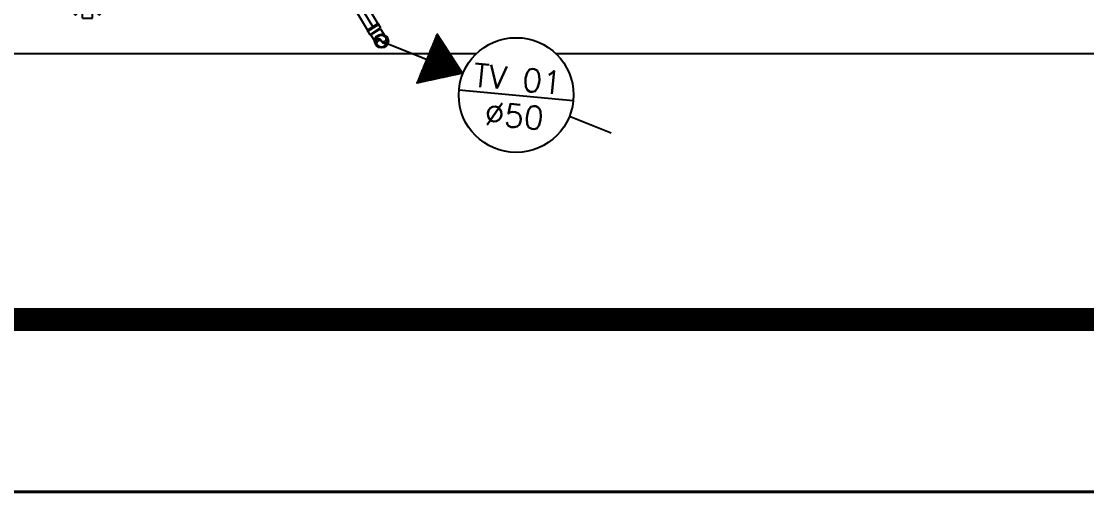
# Model space of a CAD drawing. Header units: millimetres. Extents: x 4595 to 4915, y 2085 to 2243.
# Drawn here: x 4714.082 to 4718.72, y 2168.757 to 2170.807 of the extents above; entities that cross this region are included whole.
import ezdxf
from ezdxf.enums import TextEntityAlignment as Align

# ---------------------------------------------------------------- set-up
doc = ezdxf.new("R2010")
doc.units = ezdxf.units.MM
doc.header["$LTSCALE"] = 0.8
for name, color, linetype in [('02', 2, 'Continuous'), ('DETALHE_CONEXAO_EG', 3, 'Continuous'), ('DIVERSOS', 4, 'Continuous'), ('HATCH', 8, 'Continuous'), ('parede', 2, 'Continuous'), ('TUBULAÇÃO_ESGOTO', 6, 'Continuous'), ('TXT_0', 7, 'Continuous')]:
    doc.layers.add(name, color=color, linetype=linetype)
doc.styles.add('ADITIVOCAD', font='ROMANS.shx')
doc.styles.get("Standard").update_dxf_attribs({"font": 'txt.shx', "height": 0.12})

# ---------------------------------------------------------------- blocks, each defined once
blk = doc.blocks.new('Ads_egD_cxs150x150x50-p')
for p, q in [((-0.022, 0.0947), (-0.022, 0.0706)), ((-0.022, 0.0947), (0.022, 0.0947)), ((0.022, 0.0947), (0.022, 0.0706)), ((-0.0825, 0.0514), (-0.0514, 0.0825)), ((-0.0825, 0.0514), (-0.0655, 0.0343)), ((-0.0514, 0.0825), (-0.0343, 0.0655)), ((0.0514, 0.0825), (0.0343, 0.0655)), ((0.0514, 0.0825), (0.0825, 0.0514)), ((0.0825, 0.0514), (0.0655, 0.0343)), ((-0.0947, 0.022), (-0.0706, 0.022)), ((-0.0947, -0.022), (-0.0947, 0.022)), ((0.1124, 0.0268), (0.069, 0.0268)), ((0.1124, 0.0287), (0.1124, -0.0287)), ((0.1175, 0.0312), (0.1148, 0.0312)), ((0.12, 0.0287), (0.12, -0.0287)), ((0.1269, 0.0268), (0.12, 0.0268)), ((0.1269, 0.0268), (0.1269, -0.0268)), ((-0.0947, -0.022), (-0.0706, -0.022)), ((-0.0825, -0.0514), (-0.0655, -0.0343)), ((0.0825, -0.0514), (0.0655, -0.0343)), ((0.1124, -0.0268), (0.069, -0.0268)), ((0.1175, -0.0312), (0.1148, -0.0312)), ((0.1269, -0.0268), (0.12, -0.0268)), ((-0.0514, -0.0825), (-0.0825, -0.0514)), ((-0.0514, -0.0825), (-0.0343, -0.0655)), ((-0.022, -0.0947), (-0.022, -0.0706)), ((0.022, -0.0947), (0.022, -0.0706)), ((0.0514, -0.0825), (0.0343, -0.0655)), ((0.0825, -0.0514), (0.0514, -0.0825)), ((0.022, -0.0947), (-0.022, -0.0947))]:
    blk.add_line(p, q)
for radius in [0.074, 0.072]:
    blk.add_circle((0, 0), radius)
for centre, start, end in [((0.1148, 0.0287), 90, 180), ((0.1175, 0.0287), 360, 90), ((0.1148, -0.0287), 180, 270), ((0.1175, -0.0287), 270, 0)]:
    blk.add_arc(centre, 0.00245, start, end)
blk = doc.blocks.new('Adh_Afn')
blk.add_line((-0.25, 0), (0.25, 0))
blk.add_circle((0, 0), 0.25)
at = {"flags": 8}
for tag, p in [('$AF', (0, 0.0703)), ('$DIAM', (0, -0.0909))]:
    blk.add_attdef(tag, text='', height=0.1, dxfattribs=at).set_placement(p, align=Align.MIDDLE)

msp = doc.modelspace()

# ---------------------------------------------------------------- hatches: boundary and pattern name
at = {"layer": 'HATCH'}
h = msp.add_hatch(dxfattribs=at)
h.set_pattern_fill('LINE,_O', color=256, scale=0.001, angle=90.4331)
h.set_pattern_definition([(90.43311085, (5719.6938927, 170.728918), (-0.003174909288, -2.4000264e-05), [])])
h.paths.add_polyline_path([(4715.8919, 2170.7506), (4715.8033, 2170.5352), (4716.004, 2170.5786)])

# ---------------------------------------------------------------- linework, layer by layer
at = {"layer": '02', "lineweight": 40}
msp.add_lwpolyline([(4703.7996, 2168.7568), (4764.9996, 2168.7568), (4764.9996, 2213.3068), (4703.7996, 2213.3068)], close=True, dxfattribs=at)
at = {"layer": '02', "lineweight": 40, "const_width": 0.1}
msp.add_lwpolyline([(4704.5496, 2169.5068), (4764.2496, 2169.5068), (4764.2496, 2212.5568), (4704.5496, 2212.5568)], close=True, dxfattribs=at)
at = {"layer": 'DETALHE_CONEXAO_EG'}
for p, q in [((4715.589, 2170.7653), (4715.5868, 2170.764)), ((4715.5868, 2170.764), (4715.5882, 2170.7618)), ((4715.5876, 2170.7674), (4715.6341, 2170.7968)), ((4715.5876, 2170.7674), (4715.589, 2170.7653)), ((4715.5882, 2170.7618), (4715.5903, 2170.7632)), ((4715.589, 2170.7653), (4715.6354, 2170.7947)), ((4715.5903, 2170.7632), (4715.6368, 2170.7926)), ((4715.5903, 2170.7632), (4715.5996, 2170.7484)), ((4715.5996, 2170.7484), (4715.6461, 2170.7778)), ((4715.6454, 2170.7743), (4715.6031, 2170.7476)), ((4715.6341, 2170.7968), (4715.6354, 2170.7947)), ((4715.6341, 2170.7968), (4715.6354, 2170.7947)), ((4715.6354, 2170.7947), (4715.6376, 2170.796)), ((4715.6389, 2170.7939), (4715.6368, 2170.7926)), ((4715.6368, 2170.7926), (4715.6461, 2170.7778)), ((4715.6376, 2170.796), (4715.6389, 2170.7939)), ((4715.6454, 2170.7743), (4715.662, 2170.748)), ((4715.6031, 2170.7476), (4715.5996, 2170.7484)), ((4715.6031, 2170.7476), (4715.6197, 2170.7213))]:
    msp.add_line(p, q, dxfattribs=at)
for radius in [0.03, 0.03, 0.0275, 0.0275]:
    msp.add_circle((4715.6497, 2170.7207), radius, dxfattribs=at)
for centre, radius, start, end in [((4715.6497, 2170.7207), 0.025, 32.3024, 212.2984), ((4715.6497, 2170.7207), 0.025, 174.8844, 354.8804), ((4715.6497, 2170.7207), 0.025, 354.8831, 174.8791), ((4715.6367, 2170.7163), 0.0137, 18.9085, 150.8562), ((4715.6421, 2170.7093), 0.0137, 56.3278, 188.2754), ((4715.6497, 2170.7207), 0.025, 212.3036, 32.2996), ((4715.6573, 2170.7321), 0.0137, 236.3278, 8.2754), ((4715.6626, 2170.7251), 0.0137, 198.9085, 330.8562)]:
    msp.add_arc(centre, radius, start, end, dxfattribs=at)
at = {"layer": 'DIVERSOS'}
for p, q in [((4715.6497, 2170.7207), (4716.004, 2170.5786)), ((4716.6496, 2170.3196), (4716.4681, 2170.3925))]:
    msp.add_line(p, q, dxfattribs=at)
msp.add_lwpolyline([(4716.004, 2170.5786), (4715.8919, 2170.7506), (4715.8033, 2170.5352)], dxfattribs=at)
msp.add_circle((4716.236, 2170.4855), 0.25, dxfattribs=at)
at = {"layer": 'parede', "color": 253}
for p, q in [((4709.5234, 2170.6671), (4716.0642, 2170.6671)), ((4716.4079, 2170.6671), (4734.5234, 2170.6671))]:
    msp.add_line(p, q, dxfattribs=at)
at = {"layer": 'TUBULAÇÃO_ESGOTO'}
msp.add_line((4714.8836, 2171.9975), (4715.6117, 2170.7826), dxfattribs=at)
msp.add_lwpolyline([(4714.8626, 2171.9796), (4715.5892, 2170.7684), (4715.6341, 2170.7968), (4714.9075, 2172.0114), (4714.8626, 2171.9796)], dxfattribs=at)

# ---------------------------------------------------------------- block references
at = {"layer": 'DETALHE_CONEXAO_EG', "extrusion": (0, 0, -1), "zscale": -1, "rotation": 135.0062247280831}
msp.add_blockref('Ads_egD_cxs150x150x50-p', (-4714.3697, 2170.9157), dxfattribs=at)
at = {"layer": 'DIVERSOS'}
ref = msp.add_blockref('Adh_Afn', (4716.236, 2170.4855), dxfattribs=dict(at, rotation=354.6671567918189))
ref.add_attrib('$AF', 'TV 01', dxfattribs={"layer": 'TXT_0', "height": 0.1, "rotation": 354.6672, "style": 'ADITIVOCAD', "flags": 8}).set_placement((4716.2426, 2170.5555), align=Align.MIDDLE)
ref.add_attrib('$DIAM', '%%C50', dxfattribs={"layer": 'TXT_0', "height": 0.1, "rotation": 354.6672, "style": 'ADITIVOCAD', "flags": 8}).set_placement((4716.2276, 2170.395), align=Align.MIDDLE)

doc.saveas('drawing.dxf')
